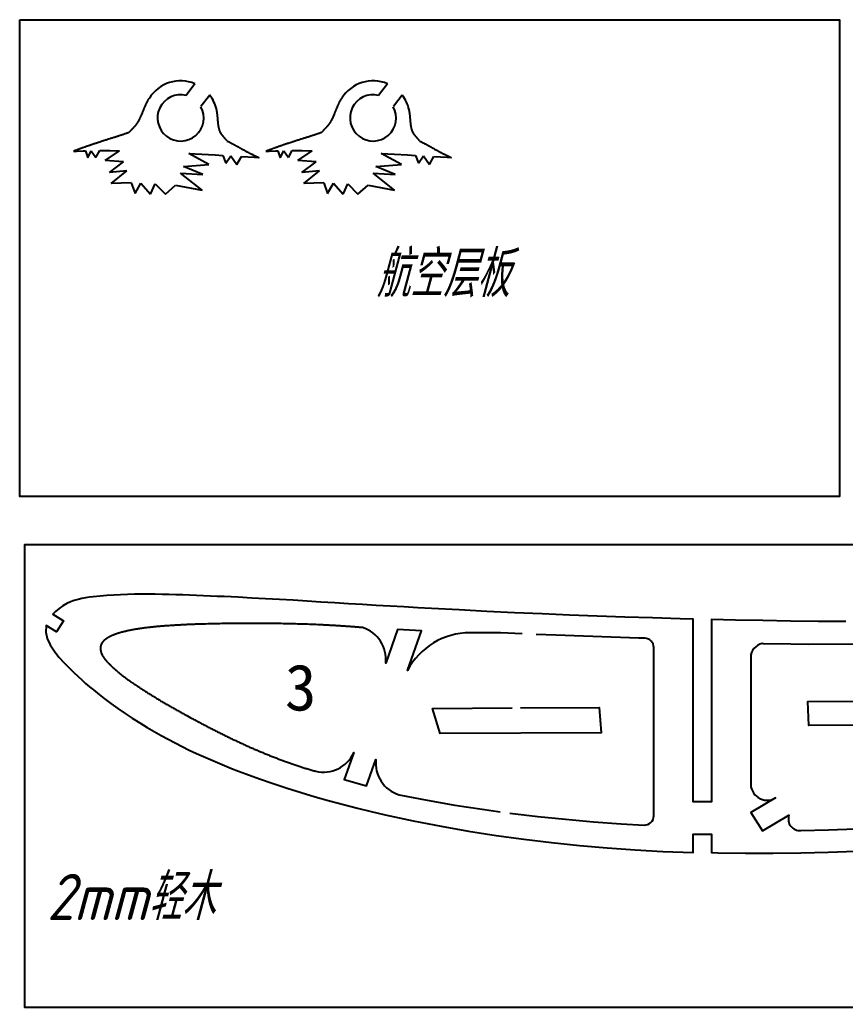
# Model space of a CAD drawing. Header units: millimetres. Extents: x 100 to 1723, y 75 to 1130.
# Drawn here: x 99.7 to 278.3, y 779 to 992.5 of the extents above; entities that cross this region are included whole.
import ezdxf

# ---------------------------------------------------------------- set-up
doc = ezdxf.new("R2010")
doc.units = ezdxf.units.MM
doc.layers.add('2mm航空层板', color=2, linetype='Continuous')
doc.layers.add('2mm轻木', color=3, linetype='Continuous')
doc.styles.add('工程文字', font='gbeitc.shx', dxfattribs={"bigfont": 'gbcbig.shx'})
doc.styles.add('样式_4', font='txt', dxfattribs={"height": 10})

msp = doc.modelspace()

# ---------------------------------------------------------------- linework, layer by layer
for points in [[(99.69, 992.51), (276.98, 992.51), (276.98, 889.4), (99.69, 889.4)], [(1100.7, 778.98), (1100.7, 878.98), (100.7, 878.98), (100.7, 778.98)]]:
    msp.add_lwpolyline(points, close=True)
at = {"layer": '2mm航空层板'}
for p, q in [((137.59, 978.66), (135.67, 976.14)), ((179.24, 978.66), (177.32, 976.14)), ((140.77, 976.23), (138.85, 973.72)), ((182.42, 976.23), (180.5, 973.72)), ((113.88, 964.17), (114.4, 962.69)), ((114.4, 962.69), (115.17, 964.2)), ((115.17, 964.2), (116.18, 962.72)), ((116.18, 962.72), (117, 964.22)), ((118.2, 962.05), (121.27, 964.17)), ((140.58, 961.19), (136.23, 963.58)), ((143.62, 963.18), (144.29, 961.48)), ((144.29, 961.48), (145.37, 963.08)), ((145.37, 963.08), (146.66, 961.22)), ((155.53, 964.17), (156.04, 962.69)), ((156.04, 962.69), (156.82, 964.2)), ((156.82, 964.2), (157.83, 962.72)), ((157.83, 962.72), (158.65, 964.22)), ((159.84, 962.05), (162.92, 964.17)), ((182.23, 961.19), (177.88, 963.58)), ((185.27, 963.18), (185.94, 961.48)), ((185.94, 961.48), (187.02, 963.08)), ((187.02, 963.08), (188.31, 961.22)), ((122.13, 961.8), (118.2, 962.05)), ((119.07, 959.5), (122.13, 961.8)), ((135.08, 960.8), (140.58, 961.19)), ((146.66, 961.22), (147.64, 962.95)), ((163.78, 961.8), (159.84, 962.05)), ((160.71, 959.5), (163.78, 961.8)), ((176.73, 960.8), (182.23, 961.19)), ((188.31, 961.22), (189.29, 962.95)), ((122.86, 959.81), (119.07, 959.5)), ((119.48, 957.08), (122.86, 959.81)), ((139.12, 955.67), (134.49, 959.37)), ((134.49, 959.37), (139.26, 959.07)), ((139.26, 959.07), (135.08, 960.8)), ((164.51, 959.81), (160.71, 959.5)), ((161.13, 957.08), (164.51, 959.81)), ((180.77, 955.67), (176.13, 959.37)), ((176.13, 959.37), (180.91, 959.07)), ((180.91, 959.07), (176.73, 960.8)), ((123.78, 957.28), (119.48, 957.08)), ((123.78, 957.28), (124.63, 954.97)), ((124.63, 954.97), (125.88, 957.16)), ((125.88, 957.16), (128, 954.78)), ((128, 954.78), (128.97, 957.01)), ((128.97, 957.01), (131.2, 954.82)), ((131.2, 954.82), (133.4, 956.75)), ((133.4, 956.75), (139.12, 955.67)), ((165.43, 957.28), (161.13, 957.08)), ((165.43, 957.28), (166.27, 954.97)), ((166.27, 954.97), (167.53, 957.16)), ((167.53, 957.16), (169.65, 954.78)), ((169.65, 954.78), (170.62, 957.01)), ((170.62, 957.01), (172.85, 954.82)), ((172.85, 954.82), (175.05, 956.75)), ((175.05, 956.75), (180.77, 955.67))]:
    msp.add_line(p, q, dxfattribs=at)
for points in [[(111.3, 964.07), (112.02, 964.11), (113.44, 964.16), (113.88, 964.17)], [(117, 964.22), (117.71, 964.22), (119.14, 964.21), (120.56, 964.18), (121.27, 964.17)], [(136.23, 963.58), (139.08, 963.43), (141.94, 963.28), (143.62, 963.18)], [(152.95, 964.07), (153.66, 964.11), (155.09, 964.16), (155.53, 964.17)], [(158.65, 964.22), (159.36, 964.22), (160.79, 964.21), (162.21, 964.18), (162.92, 964.17)], [(177.88, 963.58), (180.73, 963.43), (183.58, 963.28), (185.27, 963.18)], [(147.64, 962.95), (150.49, 962.77), (151.45, 962.72)], [(189.29, 962.95), (192.14, 962.77), (193.1, 962.72)]]:
    msp.add_lwpolyline(points, dxfattribs=at)
for points in [[(123.3, 968.12, 0), (123.38, 968.2, 0), (123.45, 968.28, 0), (123.53, 968.36, 0), (123.59, 968.44, 0), (123.66, 968.51, 0), (123.73, 968.58, 0), (123.79, 968.64, 0), (123.85, 968.71, 0), (123.91, 968.77, 0), (123.96, 968.83, 0), (124.01, 968.88, 0), (124.06, 968.94, 0), (124.11, 968.99, 0), (124.16, 969.04, 0), (124.21, 969.09, 0), (124.25, 969.13, 0), (124.29, 969.17, 0), (124.33, 969.22, 0), (124.37, 969.26, 0), (124.4, 969.29, 0), (124.44, 969.33, 0), (124.47, 969.37, 0), (124.51, 969.4, 0), (124.54, 969.43, 0), (124.57, 969.47, 0), (124.6, 969.5, 0), (124.63, 969.53, 0), (124.65, 969.56, 0), (124.68, 969.58, 0), (124.7, 969.61, 0), (124.73, 969.64, 0), (124.75, 969.67, 0), (124.78, 969.69, 0), (124.8, 969.72, 0), (124.82, 969.74, 0), (124.84, 969.77, 0), (124.86, 969.8, 0), (124.89, 969.82, 0), (124.91, 969.85, 0), (124.93, 969.88, 0), (124.95, 969.9, 0), (124.97, 969.93, 0), (124.99, 969.96, 0), (125.01, 969.99, 0), (125.03, 970.02, 0), (125.05, 970.05, 0), (125.07, 970.07, 0), (125.09, 970.1, 0), (125.11, 970.13, 0), (125.13, 970.16, 0), (125.15, 970.19, 0), (125.17, 970.22, 0), (125.19, 970.25, 0), (125.21, 970.29, 0), (125.23, 970.32, 0), (125.25, 970.35, 0), (125.27, 970.38, 0), (125.31, 970.44, 0), (125.33, 970.48, 0), (125.35, 970.51, 0), (125.37, 970.54, 0), (125.39, 970.58, 0), (125.4, 970.61, 0), (125.42, 970.64, 0), (125.44, 970.68, 0), (125.46, 970.71, 0), (125.48, 970.75, 0), (125.5, 970.78, 0), (125.51, 970.81, 0), (125.53, 970.85, 0), (125.55, 970.89, 0), (125.57, 970.92, 0), (125.59, 970.96, 0), (125.61, 970.99, 0), (125.62, 971.03, 0), (125.64, 971.06, 0), (125.66, 971.1, 0), (125.68, 971.14, 0), (125.69, 971.17, 0), (125.71, 971.21, 0), (125.73, 971.25, 0), (125.75, 971.29, 0), (125.76, 971.32, 0), (125.8, 971.4, 0), (125.82, 971.44, 0), (125.83, 971.47, 0), (125.87, 971.55, 0), (125.89, 971.59, 0), (125.95, 971.75, 0), (125.97, 971.78, 0), (126, 971.86, 0), (126.02, 971.9, 0), (126.07, 972.02, 0), (126.09, 972.06, 0), (126.12, 972.14, 0), (126.14, 972.18, 0), (126.17, 972.26, 0), (126.21, 972.34, 0), (126.22, 972.38, 0), (126.24, 972.43, 0), (126.26, 972.47, 0), (126.29, 972.55, 0), (126.34, 972.67, 0), (126.36, 972.71, 0), (126.38, 972.75, 0), (126.39, 972.79, 0), (126.41, 972.84, 0), (126.43, 972.88, 0), (126.44, 972.92, 0), (126.46, 972.96, 0), (126.48, 973, 0), (126.5, 973.04, 0), (126.51, 973.08, 0), (126.53, 973.13, 0), (126.55, 973.17, 0), (126.56, 973.21, 0), (126.58, 973.25, 0), (126.6, 973.29, 0), (126.62, 973.33, 0), (126.63, 973.37, 0), (126.65, 973.42, 0), (126.67, 973.46, 0), (126.69, 973.5, 0), (126.7, 973.54, 0), (126.74, 973.62, 0), (126.76, 973.66, 0), (126.77, 973.7, 0), (126.79, 973.75, 0), (126.92, 974.03, 0), (126.94, 974.07, 0), (126.95, 974.11, 0), (126.97, 974.16, 0), (126.99, 974.2, 0), (127.03, 974.28, 0), (127.05, 974.32, 0), (127.07, 974.36, 0), (127.09, 974.4, 0), (127.1, 974.44, 0), (127.12, 974.48, 0), (127.14, 974.52, 0), (127.16, 974.56, 0), (127.18, 974.6, 0), (127.2, 974.64, 0), (127.22, 974.67, 0), (127.36, 974.95, 0), (127.38, 974.99, 0), (127.4, 975.02, 0), (127.46, 975.14, 0), (127.49, 975.17, 0), (127.53, 975.25, 0), (127.55, 975.29, 0), (127.57, 975.32, 0), (127.59, 975.36, 0), (127.61, 975.4, 0), (127.64, 975.43, 0), (127.66, 975.47, 0), (127.68, 975.5, 0), (127.7, 975.54, 0), (127.72, 975.58, 0)], [(164.95, 968.12, 0), (165.03, 968.2, 0), (165.1, 968.28, 0), (165.17, 968.36, 0), (165.24, 968.44, 0), (165.31, 968.51, 0), (165.37, 968.58, 0), (165.44, 968.64, 0), (165.49, 968.71, 0), (165.55, 968.77, 0), (165.61, 968.83, 0), (165.66, 968.88, 0), (165.71, 968.94, 0), (165.76, 968.99, 0), (165.81, 969.04, 0), (165.85, 969.09, 0), (165.9, 969.13, 0), (165.94, 969.17, 0), (165.98, 969.22, 0), (166.01, 969.26, 0), (166.05, 969.29, 0), (166.09, 969.33, 0), (166.12, 969.37, 0), (166.15, 969.4, 0), (166.18, 969.43, 0), (166.21, 969.47, 0), (166.24, 969.5, 0), (166.27, 969.53, 0), (166.3, 969.56, 0), (166.33, 969.58, 0), (166.35, 969.61, 0), (166.38, 969.64, 0), (166.4, 969.67, 0), (166.42, 969.69, 0), (166.45, 969.72, 0), (166.47, 969.74, 0), (166.49, 969.77, 0), (166.51, 969.8, 0), (166.53, 969.82, 0), (166.55, 969.85, 0), (166.58, 969.88, 0), (166.6, 969.9, 0), (166.62, 969.93, 0), (166.64, 969.96, 0), (166.66, 969.99, 0), (166.68, 970.02, 0), (166.7, 970.05, 0), (166.72, 970.07, 0), (166.74, 970.1, 0), (166.76, 970.13, 0), (166.78, 970.16, 0), (166.8, 970.19, 0), (166.82, 970.22, 0), (166.84, 970.25, 0), (166.86, 970.29, 0), (166.88, 970.32, 0), (166.9, 970.35, 0), (166.92, 970.38, 0), (166.96, 970.44, 0), (166.98, 970.48, 0), (166.99, 970.51, 0), (167.01, 970.54, 0), (167.03, 970.58, 0), (167.05, 970.61, 0), (167.07, 970.64, 0), (167.09, 970.68, 0), (167.11, 970.71, 0), (167.13, 970.75, 0), (167.14, 970.78, 0), (167.16, 970.81, 0), (167.18, 970.85, 0), (167.2, 970.89, 0), (167.22, 970.92, 0), (167.23, 970.96, 0), (167.25, 970.99, 0), (167.27, 971.03, 0), (167.29, 971.06, 0), (167.31, 971.1, 0), (167.32, 971.14, 0), (167.34, 971.17, 0), (167.36, 971.21, 0), (167.38, 971.25, 0), (167.39, 971.29, 0), (167.41, 971.32, 0), (167.45, 971.4, 0), (167.46, 971.44, 0), (167.48, 971.47, 0), (167.51, 971.55, 0), (167.53, 971.59, 0), (167.6, 971.75, 0), (167.62, 971.78, 0), (167.65, 971.86, 0), (167.67, 971.9, 0), (167.72, 972.02, 0), (167.74, 972.06, 0), (167.77, 972.14, 0), (167.79, 972.18, 0), (167.82, 972.26, 0), (167.85, 972.34, 0), (167.87, 972.38, 0), (167.89, 972.43, 0), (167.9, 972.47, 0), (167.94, 972.55, 0), (167.99, 972.67, 0), (168.01, 972.71, 0), (168.02, 972.75, 0), (168.04, 972.79, 0), (168.06, 972.84, 0), (168.07, 972.88, 0), (168.09, 972.92, 0), (168.11, 972.96, 0), (168.13, 973, 0), (168.14, 973.04, 0), (168.16, 973.08, 0), (168.18, 973.13, 0), (168.19, 973.17, 0), (168.21, 973.21, 0), (168.23, 973.25, 0), (168.25, 973.29, 0), (168.26, 973.33, 0), (168.28, 973.37, 0), (168.3, 973.42, 0), (168.31, 973.46, 0), (168.33, 973.5, 0), (168.35, 973.54, 0), (168.39, 973.62, 0), (168.4, 973.66, 0), (168.42, 973.7, 0), (168.44, 973.75, 0), (168.56, 974.03, 0), (168.58, 974.07, 0), (168.6, 974.11, 0), (168.62, 974.16, 0), (168.64, 974.2, 0), (168.68, 974.28, 0), (168.69, 974.32, 0), (168.71, 974.36, 0), (168.73, 974.4, 0), (168.75, 974.44, 0), (168.77, 974.48, 0), (168.79, 974.52, 0), (168.81, 974.56, 0), (168.83, 974.6, 0), (168.85, 974.64, 0), (168.87, 974.67, 0), (169.01, 974.95, 0), (169.03, 974.99, 0), (169.05, 975.02, 0), (169.11, 975.14, 0), (169.13, 975.17, 0), (169.17, 975.25, 0), (169.2, 975.29, 0), (169.22, 975.32, 0), (169.24, 975.36, 0), (169.26, 975.4, 0), (169.28, 975.43, 0), (169.3, 975.47, 0), (169.33, 975.5, 0), (169.35, 975.54, 0), (169.37, 975.58, 0)], [(144.53, 966.31, 0), (144.47, 966.39, 0), (144.4, 966.47, 0), (144.33, 966.55, 0), (144.27, 966.62, 0), (144.21, 966.69, 0), (144.15, 966.75, 0), (144.1, 966.82, 0), (144.05, 966.88, 0), (144, 966.94, 0), (143.95, 967, 0), (143.9, 967.05, 0), (143.85, 967.11, 0), (143.81, 967.16, 0), (143.77, 967.21, 0), (143.73, 967.25, 0), (143.69, 967.3, 0), (143.66, 967.34, 0), (143.62, 967.38, 0), (143.56, 967.46, 0), (143.53, 967.5, 0), (143.5, 967.54, 0), (143.47, 967.57, 0), (143.45, 967.61, 0), (143.42, 967.64, 0), (143.4, 967.67, 0), (143.38, 967.7, 0), (143.36, 967.73, 0), (143.33, 967.76, 0), (143.32, 967.79, 0), (143.3, 967.82, 0), (143.28, 967.84, 0), (143.26, 967.87, 0), (143.24, 967.9, 0), (143.23, 967.92, 0), (143.21, 967.95, 0), (143.2, 967.98, 0), (143.18, 968, 0), (143.17, 968.03, 0), (143.15, 968.06, 0), (143.14, 968.08, 0), (143.11, 968.14, 0), (143.1, 968.16, 0), (143.08, 968.19, 0), (143.07, 968.22, 0), (143.06, 968.25, 0), (143.05, 968.27, 0), (143.03, 968.3, 0), (143.01, 968.36, 0), (143, 968.39, 0), (142.99, 968.42, 0), (142.98, 968.45, 0), (142.97, 968.47, 0), (142.95, 968.5, 0), (142.94, 968.53, 0), (142.93, 968.56, 0), (142.92, 968.59, 0), (142.91, 968.62, 0), (142.9, 968.65, 0), (142.89, 968.68, 0), (142.88, 968.71, 0), (142.86, 968.8, 0), (142.85, 968.84, 0), (142.84, 968.87, 0), (142.83, 968.9, 0), (142.82, 968.93, 0), (142.81, 968.99, 0), (142.8, 969.02, 0), (142.79, 969.06, 0), (142.78, 969.12, 0), (142.77, 969.15, 0), (142.76, 969.18, 0), (142.76, 969.22, 0), (142.74, 969.28, 0), (142.74, 969.31, 0), (142.73, 969.35, 0), (142.73, 969.38, 0), (142.72, 969.41, 0), (142.71, 969.45, 0), (142.71, 969.48, 0), (142.7, 969.51, 0), (142.7, 969.55, 0), (142.69, 969.58, 0), (142.69, 969.61, 0), (142.68, 969.65, 0), (142.67, 969.71, 0), (142.67, 969.75, 0), (142.66, 969.78, 0), (142.66, 969.82, 0), (142.65, 969.85, 0), (142.65, 969.88, 0), (142.64, 969.92, 0), (142.64, 969.95, 0), (142.63, 969.99, 0), (142.63, 970.02, 0), (142.63, 970.06, 0), (142.62, 970.09, 0), (142.62, 970.13, 0), (142.61, 970.16, 0), (142.61, 970.2, 0), (142.61, 970.23, 0), (142.6, 970.3, 0), (142.6, 970.33, 0), (142.59, 970.37, 0), (142.59, 970.4, 0), (142.59, 970.44, 0), (142.58, 970.48, 0), (142.58, 970.51, 0), (142.58, 970.55, 0), (142.57, 970.58, 0), (142.57, 970.62, 0), (142.57, 970.65, 0), (142.56, 970.69, 0), (142.56, 970.72, 0), (142.56, 970.76, 0), (142.55, 970.79, 0), (142.55, 970.83, 0), (142.55, 970.86, 0), (142.54, 970.9, 0), (142.54, 970.93, 0), (142.54, 970.97, 0), (142.54, 971, 0), (142.53, 971.04, 0), (142.53, 971.07, 0), (142.52, 971.15, 0), (142.52, 971.18, 0), (142.52, 971.22, 0), (142.52, 971.25, 0), (142.51, 971.29, 0), (142.51, 971.32, 0), (142.51, 971.36, 0), (142.5, 971.39, 0), (142.5, 971.43, 0), (142.5, 971.46, 0), (142.49, 971.5, 0), (142.49, 971.53, 0), (142.49, 971.57, 0), (142.48, 971.67, 0), (142.48, 971.71, 0), (142.47, 971.74, 0), (142.47, 971.78, 0), (142.46, 971.85, 0), (142.46, 971.88, 0), (142.45, 971.92, 0), (142.45, 971.95, 0), (142.45, 971.99, 0), (142.44, 972.02, 0), (142.44, 972.06, 0), (142.43, 972.12, 0), (142.43, 972.16, 0), (142.42, 972.19, 0), (142.42, 972.23, 0), (142.42, 972.26, 0), (142.41, 972.3, 0), (142.41, 972.33, 0), (142.4, 972.36, 0), (142.4, 972.4, 0), (142.39, 972.43, 0), (142.39, 972.46, 0), (142.38, 972.5, 0), (142.37, 972.56, 0), (142.37, 972.6, 0), (142.36, 972.63, 0), (142.36, 972.66, 0), (142.35, 972.7, 0), (142.34, 972.73, 0), (142.33, 972.79, 0), (142.33, 972.83, 0), (142.31, 972.89, 0), (142.31, 972.92, 0), (142.3, 972.96, 0), (142.29, 972.99, 0), (142.28, 973.05, 0)], [(186.18, 966.31, 0), (186.11, 966.39, 0), (186.05, 966.47, 0), (185.98, 966.55, 0), (185.92, 966.62, 0), (185.86, 966.69, 0), (185.8, 966.75, 0), (185.75, 966.82, 0), (185.69, 966.88, 0), (185.64, 966.94, 0), (185.59, 967, 0), (185.55, 967.05, 0), (185.5, 967.11, 0), (185.46, 967.16, 0), (185.42, 967.21, 0), (185.38, 967.25, 0), (185.34, 967.3, 0), (185.31, 967.34, 0), (185.27, 967.38, 0), (185.21, 967.46, 0), (185.18, 967.5, 0), (185.15, 967.54, 0), (185.12, 967.57, 0), (185.1, 967.61, 0), (185.07, 967.64, 0), (185.05, 967.67, 0), (185.02, 967.7, 0), (185, 967.73, 0), (184.98, 967.76, 0), (184.96, 967.79, 0), (184.94, 967.82, 0), (184.92, 967.84, 0), (184.91, 967.87, 0), (184.89, 967.9, 0), (184.87, 967.92, 0), (184.86, 967.95, 0), (184.84, 967.98, 0), (184.83, 968, 0), (184.81, 968.03, 0), (184.8, 968.06, 0), (184.79, 968.08, 0), (184.76, 968.14, 0), (184.74, 968.16, 0), (184.73, 968.19, 0), (184.72, 968.22, 0), (184.71, 968.25, 0), (184.69, 968.27, 0), (184.68, 968.3, 0), (184.66, 968.36, 0), (184.65, 968.39, 0), (184.63, 968.42, 0), (184.62, 968.45, 0), (184.61, 968.47, 0), (184.6, 968.5, 0), (184.59, 968.53, 0), (184.58, 968.56, 0), (184.57, 968.59, 0), (184.56, 968.62, 0), (184.55, 968.65, 0), (184.54, 968.68, 0), (184.53, 968.71, 0), (184.5, 968.8, 0), (184.5, 968.84, 0), (184.49, 968.87, 0), (184.48, 968.9, 0), (184.47, 968.93, 0), (184.45, 968.99, 0), (184.45, 969.02, 0), (184.44, 969.06, 0), (184.43, 969.12, 0), (184.42, 969.15, 0), (184.41, 969.18, 0), (184.4, 969.22, 0), (184.39, 969.28, 0), (184.38, 969.31, 0), (184.38, 969.35, 0), (184.37, 969.38, 0), (184.37, 969.41, 0), (184.36, 969.45, 0), (184.35, 969.48, 0), (184.35, 969.51, 0), (184.34, 969.55, 0), (184.34, 969.58, 0), (184.33, 969.61, 0), (184.33, 969.65, 0), (184.32, 969.71, 0), (184.31, 969.75, 0), (184.31, 969.78, 0), (184.3, 969.82, 0), (184.3, 969.85, 0), (184.29, 969.88, 0), (184.29, 969.92, 0), (184.29, 969.95, 0), (184.28, 969.99, 0), (184.28, 970.02, 0), (184.27, 970.06, 0), (184.27, 970.09, 0), (184.26, 970.13, 0), (184.26, 970.16, 0), (184.26, 970.2, 0), (184.25, 970.23, 0), (184.25, 970.3, 0), (184.24, 970.33, 0), (184.24, 970.37, 0), (184.24, 970.4, 0), (184.23, 970.44, 0), (184.23, 970.48, 0), (184.23, 970.51, 0), (184.22, 970.55, 0), (184.22, 970.58, 0), (184.22, 970.62, 0), (184.21, 970.65, 0), (184.21, 970.69, 0), (184.21, 970.72, 0), (184.2, 970.76, 0), (184.2, 970.79, 0), (184.2, 970.83, 0), (184.19, 970.86, 0), (184.19, 970.9, 0), (184.19, 970.93, 0), (184.19, 970.97, 0), (184.18, 971, 0), (184.18, 971.04, 0), (184.18, 971.07, 0), (184.17, 971.15, 0), (184.17, 971.18, 0), (184.17, 971.22, 0), (184.16, 971.25, 0), (184.16, 971.29, 0), (184.16, 971.32, 0), (184.15, 971.36, 0), (184.15, 971.39, 0), (184.15, 971.43, 0), (184.14, 971.46, 0), (184.14, 971.5, 0), (184.14, 971.53, 0), (184.14, 971.57, 0), (184.13, 971.67, 0), (184.12, 971.71, 0), (184.12, 971.74, 0), (184.12, 971.78, 0), (184.11, 971.85, 0), (184.11, 971.88, 0), (184.1, 971.92, 0), (184.1, 971.95, 0), (184.09, 971.99, 0), (184.09, 972.02, 0), (184.09, 972.06, 0), (184.08, 972.12, 0), (184.07, 972.16, 0), (184.07, 972.19, 0), (184.07, 972.23, 0), (184.06, 972.26, 0), (184.06, 972.3, 0), (184.05, 972.33, 0), (184.05, 972.36, 0), (184.04, 972.4, 0), (184.04, 972.43, 0), (184.03, 972.46, 0), (184.03, 972.5, 0), (184.02, 972.56, 0), (184.01, 972.6, 0), (184.01, 972.63, 0), (184, 972.66, 0), (184, 972.7, 0), (183.99, 972.73, 0), (183.98, 972.79, 0), (183.97, 972.83, 0), (183.96, 972.89, 0), (183.95, 972.92, 0), (183.95, 972.96, 0), (183.94, 972.99, 0), (183.93, 973.05, 0)], [(123.3, 968.12, 0), (123.24, 968.09, 0), (123.18, 968.07, 0), (123.11, 968.05, 0), (123.05, 968.03, 0), (122.98, 968, 0), (122.92, 967.98, 0), (122.85, 967.96, 0), (122.79, 967.93, 0), (122.65, 967.89, 0), (122.59, 967.87, 0), (122.52, 967.84, 0), (122.45, 967.82, 0), (122.38, 967.8, 0), (122.31, 967.77, 0), (122.24, 967.75, 0), (122.17, 967.73, 0), (122.1, 967.7, 0), (122.03, 967.68, 0), (121.95, 967.65, 0), (121.88, 967.63, 0), (121.81, 967.61, 0), (121.73, 967.58, 0), (121.66, 967.56, 0), (121.58, 967.53, 0), (121.51, 967.51, 0), (121.43, 967.48, 0), (121.36, 967.46, 0), (121.28, 967.44, 0), (121.2, 967.41, 0), (121.12, 967.39, 0), (121.05, 967.36, 0), (120.97, 967.33, 0), (120.89, 967.31, 0), (120.81, 967.28, 0), (120.73, 967.26, 0), (120.64, 967.23, 0), (120.56, 967.21, 0), (120.48, 967.18, 0), (120.4, 967.15, 0), (120.31, 967.13, 0), (120.23, 967.1, 0), (120.15, 967.07, 0), (120.06, 967.05, 0), (119.98, 967.02, 0), (119.89, 966.99, 0), (119.81, 966.97, 0), (119.72, 966.94, 0), (119.63, 966.91, 0), (119.54, 966.88, 0), (119.45, 966.86, 0), (119.37, 966.83, 0), (119.28, 966.8, 0), (119.19, 966.77, 0), (118.91, 966.68, 0), (118.82, 966.66, 0), (118.73, 966.63, 0), (118.64, 966.6, 0), (118.54, 966.57, 0), (118.36, 966.51, 0), (118.26, 966.48, 0), (118.17, 966.45, 0), (118.07, 966.42, 0), (117.97, 966.38, 0), (117.78, 966.32, 0), (117.58, 966.26, 0), (117.48, 966.23, 0), (117.39, 966.19, 0), (117.19, 966.13, 0), (117.08, 966.1, 0), (116.98, 966.06, 0), (116.78, 966, 0), (116.68, 965.96, 0), (116.57, 965.93, 0), (116.47, 965.89, 0), (116.37, 965.86, 0), (116.26, 965.83, 0), (116.16, 965.79, 0), (116.05, 965.76, 0), (115.94, 965.72, 0), (115.84, 965.68, 0), (115.73, 965.65, 0), (115.62, 965.61, 0), (115.51, 965.58, 0), (115.41, 965.54, 0), (115.19, 965.46, 0), (115.08, 965.43, 0), (114.97, 965.39, 0), (114.86, 965.35, 0), (114.74, 965.31, 0), (114.63, 965.27, 0), (114.52, 965.23, 0), (114.41, 965.2, 0), (114.29, 965.16, 0), (114.07, 965.08, 0), (113.95, 965.04, 0), (113.83, 964.99, 0), (113.72, 964.95, 0), (113.6, 964.91, 0), (113.49, 964.87, 0), (113.37, 964.83, 0), (113.25, 964.79, 0), (113.13, 964.74, 0), (112.9, 964.66, 0), (112.78, 964.61, 0), (112.66, 964.57, 0), (112.54, 964.53, 0), (112.41, 964.48, 0), (112.29, 964.44, 0), (112.17, 964.39, 0), (112.05, 964.35, 0), (111.8, 964.25, 0), (111.68, 964.21, 0), (111.55, 964.16, 0), (111.43, 964.11, 0), (111.3, 964.07, 0)], [(164.95, 968.12, 0), (164.89, 968.09, 0), (164.82, 968.07, 0), (164.76, 968.05, 0), (164.7, 968.03, 0), (164.63, 968, 0), (164.57, 967.98, 0), (164.5, 967.96, 0), (164.43, 967.93, 0), (164.3, 967.89, 0), (164.23, 967.87, 0), (164.16, 967.84, 0), (164.1, 967.82, 0), (164.03, 967.8, 0), (163.96, 967.77, 0), (163.89, 967.75, 0), (163.82, 967.73, 0), (163.75, 967.7, 0), (163.67, 967.68, 0), (163.6, 967.65, 0), (163.53, 967.63, 0), (163.45, 967.61, 0), (163.38, 967.58, 0), (163.31, 967.56, 0), (163.23, 967.53, 0), (163.16, 967.51, 0), (163.08, 967.48, 0), (163, 967.46, 0), (162.93, 967.44, 0), (162.85, 967.41, 0), (162.77, 967.39, 0), (162.69, 967.36, 0), (162.61, 967.33, 0), (162.53, 967.31, 0), (162.45, 967.28, 0), (162.37, 967.26, 0), (162.29, 967.23, 0), (162.21, 967.21, 0), (162.13, 967.18, 0), (162.05, 967.15, 0), (161.96, 967.13, 0), (161.88, 967.1, 0), (161.79, 967.07, 0), (161.71, 967.05, 0), (161.62, 967.02, 0), (161.54, 966.99, 0), (161.45, 966.97, 0), (161.37, 966.94, 0), (161.28, 966.91, 0), (161.19, 966.88, 0), (161.1, 966.86, 0), (161.01, 966.83, 0), (160.92, 966.8, 0), (160.83, 966.77, 0), (160.56, 966.68, 0), (160.47, 966.66, 0), (160.38, 966.63, 0), (160.28, 966.6, 0), (160.19, 966.57, 0), (160, 966.51, 0), (159.91, 966.48, 0), (159.81, 966.45, 0), (159.72, 966.42, 0), (159.62, 966.38, 0), (159.43, 966.32, 0), (159.23, 966.26, 0), (159.13, 966.23, 0), (159.03, 966.19, 0), (158.83, 966.13, 0), (158.73, 966.1, 0), (158.63, 966.06, 0), (158.43, 966, 0), (158.32, 965.96, 0), (158.22, 965.93, 0), (158.12, 965.89, 0), (158.01, 965.86, 0), (157.91, 965.83, 0), (157.8, 965.79, 0), (157.7, 965.76, 0), (157.59, 965.72, 0), (157.48, 965.68, 0), (157.38, 965.65, 0), (157.27, 965.61, 0), (157.16, 965.58, 0), (157.05, 965.54, 0), (156.83, 965.46, 0), (156.72, 965.43, 0), (156.61, 965.39, 0), (156.5, 965.35, 0), (156.39, 965.31, 0), (156.28, 965.27, 0), (156.17, 965.23, 0), (156.05, 965.2, 0), (155.94, 965.16, 0), (155.71, 965.08, 0), (155.6, 965.04, 0), (155.48, 964.99, 0), (155.37, 964.95, 0), (155.25, 964.91, 0), (155.13, 964.87, 0), (155.02, 964.83, 0), (154.9, 964.79, 0), (154.78, 964.74, 0), (154.54, 964.66, 0), (154.42, 964.61, 0), (154.3, 964.57, 0), (154.18, 964.53, 0), (154.06, 964.48, 0), (153.94, 964.44, 0), (153.82, 964.39, 0), (153.7, 964.35, 0), (153.45, 964.25, 0), (153.33, 964.21, 0), (153.2, 964.16, 0), (153.08, 964.11, 0), (152.95, 964.07, 0)], [(144.53, 966.31, 0), (144.59, 966.29, 0), (144.75, 966.2, 0), (144.81, 966.18, 0), (144.97, 966.09, 0), (145.03, 966.06, 0), (145.09, 966.03, 0), (145.14, 966, 0), (145.2, 965.98, 0), (145.31, 965.92, 0), (145.36, 965.89, 0), (145.42, 965.86, 0), (145.48, 965.83, 0), (145.53, 965.8, 0), (145.59, 965.77, 0), (145.76, 965.68, 0), (145.81, 965.65, 0), (145.87, 965.62, 0), (145.92, 965.59, 0), (146.09, 965.5, 0), (146.15, 965.47, 0), (146.21, 965.44, 0), (146.26, 965.41, 0), (146.32, 965.37, 0), (146.37, 965.34, 0), (146.43, 965.31, 0), (146.49, 965.28, 0), (146.54, 965.25, 0), (146.6, 965.22, 0), (146.66, 965.19, 0), (146.71, 965.16, 0), (146.77, 965.13, 0), (146.83, 965.1, 0), (146.88, 965.06, 0), (146.94, 965.03, 0), (147, 965, 0), (147.05, 964.97, 0), (147.11, 964.94, 0), (147.17, 964.91, 0), (147.22, 964.88, 0), (147.28, 964.85, 0), (147.34, 964.81, 0), (147.45, 964.75, 0), (147.5, 964.72, 0), (147.67, 964.63, 0), (147.73, 964.6, 0), (147.79, 964.56, 0), (148.29, 964.29, 0), (148.34, 964.26, 0), (148.4, 964.23, 0), (148.46, 964.2, 0), (148.51, 964.16, 0), (148.57, 964.13, 0), (148.62, 964.1, 0), (148.73, 964.04, 0), (148.79, 964.01, 0), (148.84, 963.98, 0), (148.9, 963.96, 0), (148.95, 963.93, 0), (149.01, 963.9, 0), (149.12, 963.84, 0), (149.17, 963.81, 0), (149.23, 963.78, 0), (149.28, 963.75, 0), (149.34, 963.72, 0), (149.39, 963.69, 0), (149.44, 963.67, 0), (149.55, 963.61, 0), (149.6, 963.58, 0), (149.66, 963.55, 0), (149.71, 963.53, 0), (149.82, 963.47, 0), (149.87, 963.44, 0), (149.93, 963.42, 0), (149.98, 963.39, 0), (150.03, 963.36, 0), (150.08, 963.34, 0), (150.14, 963.31, 0), (150.19, 963.29, 0), (150.24, 963.26, 0), (150.29, 963.24, 0), (150.34, 963.21, 0), (150.4, 963.18, 0), (150.45, 963.16, 0), (150.5, 963.14, 0), (150.55, 963.11, 0), (150.6, 963.09, 0), (150.65, 963.06, 0), (150.76, 963.02, 0), (150.81, 962.99, 0), (150.91, 962.95, 0), (150.96, 962.92, 0), (151.01, 962.9, 0), (151.11, 962.86, 0), (151.16, 962.84, 0), (151.21, 962.82, 0), (151.25, 962.79, 0), (151.3, 962.77, 0), (151.35, 962.75, 0), (151.4, 962.73, 0), (151.45, 962.71, 0)], [(186.18, 966.31, 0), (186.24, 966.29, 0), (186.4, 966.2, 0), (186.46, 966.18, 0), (186.62, 966.09, 0), (186.68, 966.06, 0), (186.73, 966.03, 0), (186.79, 966, 0), (186.84, 965.98, 0), (186.96, 965.92, 0), (187.01, 965.89, 0), (187.07, 965.86, 0), (187.12, 965.83, 0), (187.18, 965.8, 0), (187.23, 965.77, 0), (187.4, 965.68, 0), (187.46, 965.65, 0), (187.51, 965.62, 0), (187.57, 965.59, 0), (187.74, 965.5, 0), (187.8, 965.47, 0), (187.85, 965.44, 0), (187.91, 965.41, 0), (187.97, 965.37, 0), (188.02, 965.34, 0), (188.08, 965.31, 0), (188.13, 965.28, 0), (188.19, 965.25, 0), (188.25, 965.22, 0), (188.3, 965.19, 0), (188.36, 965.16, 0), (188.42, 965.13, 0), (188.47, 965.1, 0), (188.53, 965.06, 0), (188.59, 965.03, 0), (188.64, 965, 0), (188.7, 964.97, 0), (188.76, 964.94, 0), (188.81, 964.91, 0), (188.87, 964.88, 0), (188.93, 964.85, 0), (188.98, 964.81, 0), (189.09, 964.75, 0), (189.15, 964.72, 0), (189.32, 964.63, 0), (189.38, 964.6, 0), (189.43, 964.56, 0), (189.94, 964.29, 0), (189.99, 964.26, 0), (190.05, 964.23, 0), (190.1, 964.2, 0), (190.16, 964.16, 0), (190.21, 964.13, 0), (190.27, 964.1, 0), (190.38, 964.04, 0), (190.44, 964.01, 0), (190.49, 963.98, 0), (190.55, 963.96, 0), (190.6, 963.93, 0), (190.65, 963.9, 0), (190.76, 963.84, 0), (190.82, 963.81, 0), (190.87, 963.78, 0), (190.93, 963.75, 0), (190.98, 963.72, 0), (191.04, 963.69, 0), (191.09, 963.67, 0), (191.2, 963.61, 0), (191.25, 963.58, 0), (191.31, 963.55, 0), (191.36, 963.53, 0), (191.47, 963.47, 0), (191.52, 963.44, 0), (191.57, 963.42, 0), (191.62, 963.39, 0), (191.68, 963.36, 0), (191.73, 963.34, 0), (191.78, 963.31, 0), (191.84, 963.29, 0), (191.89, 963.26, 0), (191.94, 963.24, 0), (191.99, 963.21, 0), (192.04, 963.18, 0), (192.1, 963.16, 0), (192.15, 963.14, 0), (192.2, 963.11, 0), (192.25, 963.09, 0), (192.3, 963.06, 0), (192.4, 963.02, 0), (192.45, 962.99, 0), (192.55, 962.95, 0), (192.6, 962.92, 0), (192.65, 962.9, 0), (192.75, 962.86, 0), (192.8, 962.84, 0), (192.85, 962.82, 0), (192.9, 962.79, 0), (192.95, 962.77, 0), (193, 962.75, 0), (193.05, 962.73, 0), (193.1, 962.71, 0)]]:
    msp.add_polyline3d(points, dxfattribs=at)
for centre, radius, start, end in [((134.48, 971.29), 8, 67.1102, 147.5718), ((176.12, 971.29), 8, 67.1102, 147.5718), ((134.48, 971.29), 5, 76.2107, 29.0548), ((134.48, 971.29), 8, 12.7441, 38.1555), ((176.12, 971.29), 5, 76.2107, 29.0548), ((176.12, 971.29), 8, 12.7441, 38.1555)]:
    msp.add_arc(centre, radius, start, end, dxfattribs=at)
at = {"layer": '2mm轻木', "lineweight": 25}
msp.add_lwpolyline([(278.37, 862.36), (272.4, 862.42), (266.43, 862.49), (260.46, 862.58), (254.49, 862.7), (249.34, 862.81), (249.34, 823.43), (245.34, 823.43), (245.34, 862.9), (242.55, 862.98), (236.58, 863.15), (230.6, 863.34), (224.62, 863.56), (218.64, 863.78), (212.67, 864.03), (206.69, 864.3), (200.72, 864.58), (194.74, 864.88), (188.76, 865.2), (185.77, 865.37), (182.78, 865.53), (179.79, 865.71), (176.8, 865.88), (173.81, 866.06), (170.82, 866.24), (167.83, 866.42), (164.84, 866.6), (161.85, 866.79), (158.86, 866.97), (155.87, 867.14), (152.88, 867.31), (149.89, 867.47), (146.9, 867.63), (145.4, 867.7), (143.91, 867.77), (142.42, 867.83), (140.92, 867.9), (139.43, 867.96), (137.93, 868.02), (136.44, 868.08), (134.95, 868.13), (133.45, 868.18), (131.96, 868.23), (130.47, 868.26), (128.98, 868.29), (127.48, 868.3), (125.99, 868.3), (124.49, 868.28), (123, 868.24), (121.51, 868.18), (120.02, 868.1), (118.53, 868), (117.05, 867.87), (115.57, 867.72), (114.75, 867.62), (113.92, 867.5), (113.11, 867.35), (112.29, 867.17), (111.48, 866.94), (110.68, 866.65), (109.89, 866.29), (109.02, 865.8), (108.18, 865.22), (107.41, 864.56), (106.84, 863.98), (109.12, 862.54), (107.62, 860.15), (105.43, 861.53), (105.41, 861.46), (105.31, 860.11), (105.62, 858.74), (106.24, 857.37), (107.12, 856.02), (108.17, 854.7), (109.33, 853.44), (110.51, 852.23), (111.39, 851.37), (112.25, 850.55), (113.1, 849.77), (113.94, 849.02), (114.78, 848.29), (115.62, 847.58), (116.48, 846.88), (117.92, 845.76), (119.4, 844.66), (120.91, 843.58), (122.46, 842.52), (124.04, 841.48), (125.63, 840.48), (127.25, 839.5), (128.75, 838.62), (130.25, 837.77), (131.77, 836.94), (133.29, 836.14), (134.83, 835.36), (136.37, 834.6), (137.93, 833.86), (139.43, 833.18), (140.93, 832.52), (142.44, 831.87), (143.96, 831.24), (145.49, 830.63), (147.02, 830.03), (148.56, 829.45), (151.55, 828.37), (154.54, 827.33), (157.56, 826.34), (160.58, 825.4), (163.62, 824.5), (166.67, 823.64), (169.73, 822.81), (172.72, 822.05), (175.72, 821.31), (178.73, 820.61), (181.74, 819.93), (184.76, 819.29), (187.79, 818.69), (190.82, 818.11), (196.77, 817.06), (202.74, 816.13), (208.73, 815.31), (214.73, 814.59), (220.75, 813.97), (226.77, 813.45), (232.8, 813.01), (238.77, 812.67), (245.34, 812.43), (245.34, 816.43), (249.34, 816.43), (249.34, 812.43), (250.7, 812.39), (256.67, 812.3), (262.65, 812.28), (268.62, 812.35), (274.59, 812.48), (280.55, 812.7)], dxfattribs=at)
for points in [[(208.35, 859.74), (203.69, 859.95), (197.09, 859.95, 0.2782), (183.55, 851.78), (186.6, 860.35), (181.42, 860.64), (178.84, 853.4, 0.36329), (173.83, 861.07), (173.61, 861.09), (173.39, 861.11), (173.17, 861.12), (172.95, 861.14), (172.73, 861.16), (172.51, 861.18), (172.29, 861.19), (172.07, 861.21), (171.85, 861.23), (171.63, 861.25), (171.41, 861.26), (171.19, 861.28), (170.97, 861.29), (170.75, 861.31), (170.53, 861.33), (170.31, 861.34), (170.09, 861.36), (169.87, 861.37), (169.65, 861.39), (169.43, 861.4), (169.21, 861.41), (168.99, 861.43), (168.77, 861.44), (168.55, 861.46), (168.33, 861.47), (168.11, 861.48), (167.89, 861.5), (167.67, 861.51), (167.45, 861.52), (167.23, 861.53), (167.01, 861.55), (166.79, 861.56), (166.57, 861.57), (166.35, 861.58), (166.13, 861.59), (165.91, 861.61), (165.69, 861.62), (165.47, 861.63), (165.25, 861.64), (165.03, 861.65), (164.59, 861.67), (164.15, 861.69), (163.71, 861.71), (163.27, 861.73), (162.83, 861.75), (162.38, 861.76), (161.94, 861.78), (161.5, 861.79), (161.06, 861.81), (160.62, 861.82), (160.18, 861.84), (159.74, 861.85), (159.3, 861.86), (158.86, 861.87), (158.42, 861.89), (157.98, 861.9), (157.54, 861.91), (157.09, 861.91), (156.65, 861.92), (156.21, 861.93), (155.77, 861.94), (155.33, 861.95), (154.89, 861.95), (154.45, 861.96), (154.01, 861.96), (153.57, 861.97), (153.13, 861.97), (152.69, 861.97), (152.24, 861.98), (151.8, 861.98), (151.36, 861.98), (150.92, 861.98), (150.48, 861.98), (150.04, 861.98), (149.6, 861.98), (149.16, 861.98), (148.72, 861.98), (148.28, 861.98), (147.83, 861.98), (147.39, 861.98), (146.95, 861.97), (146.51, 861.97), (146.07, 861.96), (145.63, 861.96), (145.19, 861.95), (144.75, 861.95), (144.31, 861.94), (143.87, 861.94), (143.42, 861.93), (142.98, 861.92), (142.54, 861.91), (142.1, 861.9), (141.66, 861.89), (141.22, 861.88), (140.78, 861.87), (140.34, 861.86), (139.9, 861.85), (139.46, 861.83), (139.02, 861.82), (138.57, 861.81), (138.13, 861.79), (137.91, 861.78), (137.69, 861.78), (137.47, 861.77), (137.25, 861.76), (137.03, 861.75), (136.81, 861.74), (136.59, 861.73), (136.37, 861.72), (136.15, 861.72), (135.93, 861.71), (135.71, 861.7), (135.49, 861.69), (135.27, 861.68), (135.05, 861.67), (134.83, 861.65), (134.61, 861.64), (134.39, 861.63), (134.17, 861.62), (133.95, 861.61), (133.73, 861.6), (133.51, 861.58), (133.29, 861.57), (133.07, 861.56), (132.85, 861.55), (132.63, 861.53), (132.41, 861.52), (132.19, 861.5), (131.97, 861.49), (131.75, 861.47), (131.53, 861.46), (131.31, 861.44), (131.09, 861.43), (130.87, 861.41), (130.65, 861.39), (130.43, 861.37), (130.21, 861.36), (129.99, 861.34), (129.77, 861.32), (129.55, 861.3), (129.33, 861.28), (129.11, 861.26), (128.89, 861.24), (128.67, 861.21), (128.45, 861.19), (128.23, 861.17), (128.01, 861.15), (127.8, 861.12), (127.58, 861.1), (127.36, 861.07), (127.14, 861.04), (127.03, 861.03), (126.92, 861.02), (126.81, 861), (126.7, 860.99), (126.59, 860.97), (126.48, 860.96), (126.37, 860.94), (126.26, 860.93), (126.15, 860.91), (126.04, 860.9), (125.93, 860.88), (125.82, 860.87), (125.71, 860.85), (125.6, 860.83), (125.49, 860.82), (125.38, 860.8), (125.28, 860.78), (125.17, 860.77), (125.06, 860.75), (124.95, 860.73), (124.84, 860.71), (124.73, 860.7), (124.62, 860.68), (124.51, 860.66), (124.4, 860.64), (124.3, 860.62), (124.19, 860.6), (124.08, 860.58), (123.97, 860.56), (123.86, 860.54), (123.75, 860.52), (123.64, 860.49), (123.54, 860.47), (123.43, 860.45), (123.32, 860.43), (123.21, 860.41), (123.11, 860.38), (123, 860.36), (122.89, 860.34), (122.78, 860.31), (122.68, 860.29), (122.57, 860.26), (122.46, 860.24), (122.35, 860.21), (122.25, 860.19), (122.14, 860.16), (122.03, 860.13), (121.93, 860.11), (121.82, 860.08), (121.72, 860.05), (121.61, 860.02), (121.5, 859.99), (121.4, 859.96), (121.29, 859.93), (121.19, 859.9), (121.08, 859.87), (120.98, 859.84), (120.93, 859.82), (120.87, 859.81), (120.82, 859.79), (120.77, 859.77), (120.72, 859.76), (120.66, 859.74), (120.61, 859.72), (120.56, 859.7), (120.51, 859.69), (120.46, 859.67), (120.4, 859.65), (120.35, 859.63), (120.3, 859.61), (120.25, 859.59), (120.2, 859.57), (120.15, 859.55), (120.1, 859.53), (120.04, 859.51), (119.99, 859.49), (119.94, 859.47), (119.89, 859.45), (119.84, 859.43), (119.79, 859.41), (119.74, 859.39), (119.69, 859.36), (119.64, 859.34), (119.59, 859.32), (119.54, 859.3), (119.49, 859.27), (119.44, 859.25), (119.39, 859.22), (119.33, 859.2), (119.28, 859.18), (119.24, 859.15), (119.19, 859.12), (119.14, 859.1), (119.09, 859.07), (119.04, 859.05), (118.99, 859.02), (118.94, 858.99), (118.89, 858.96), (118.84, 858.93), (118.79, 858.91), (118.74, 858.88), (118.69, 858.85), (118.64, 858.82), (118.6, 858.79), (118.55, 858.76), (118.5, 858.72), (118.45, 858.69), (118.4, 858.66), (118.36, 858.63), (118.31, 858.6), (118.26, 858.56), (118.22, 858.53), (118.17, 858.49), (118.15, 858.48), (118.13, 858.46), (118.1, 858.44), (118.08, 858.42), (118.06, 858.4), (118.04, 858.39), (118.02, 858.37), (118, 858.35), (117.97, 858.33), (117.95, 858.31), (117.93, 858.29), (117.91, 858.27), (117.89, 858.26), (117.87, 858.24), (117.85, 858.22), (117.83, 858.2), (117.81, 858.18), (117.79, 858.16), (117.77, 858.14), (117.75, 858.12), (117.73, 858.1), (117.71, 858.08), (117.7, 858.06), (117.68, 858.03), (117.66, 858.01), (117.64, 857.99), (117.63, 857.97), (117.61, 857.95), (117.59, 857.93), (117.57, 857.91), (117.56, 857.88), (117.54, 857.86), (117.53, 857.84), (117.51, 857.82), (117.5, 857.8), (117.48, 857.77), (117.47, 857.75), (117.45, 857.73), (117.44, 857.7), (117.42, 857.68), (117.41, 857.66), (117.4, 857.63), (117.39, 857.61), (117.37, 857.58), (117.36, 857.56), (117.35, 857.54), (117.34, 857.51), (117.33, 857.49), (117.32, 857.46), (117.31, 857.44), (117.3, 857.41), (117.29, 857.39), (117.28, 857.36), (117.27, 857.33), (117.26, 857.31), (117.25, 857.28), (117.24, 857.26), (117.24, 857.23), (117.23, 857.2), (117.22, 857.18), (117.22, 857.15), (117.21, 857.12), (117.21, 857.09), (117.2, 857.07), (117.19, 857.04), (117.19, 857.01), (117.19, 856.99), (117.18, 856.96), (117.18, 856.93), (117.17, 856.9), (117.17, 856.87), (117.17, 856.85), (117.17, 856.82), (117.16, 856.79), (117.16, 856.76), (117.16, 856.73), (117.16, 856.71), (117.16, 856.68), (117.16, 856.65), (117.16, 856.62), (117.16, 856.59), (117.16, 856.56), (117.16, 856.54), (117.16, 856.51), (117.16, 856.48), (117.16, 856.45), (117.16, 856.42), (117.16, 856.39), (117.16, 856.36), (117.17, 856.34), (117.17, 856.31), (117.17, 856.28), (117.18, 856.25), (117.18, 856.22), (117.18, 856.19), (117.19, 856.17), (117.19, 856.14), (117.2, 856.11), (117.2, 856.08), (117.21, 856.05), (117.21, 856.02), (117.22, 856), (117.22, 855.97), (117.23, 855.94), (117.23, 855.91), (117.24, 855.88), (117.25, 855.86), (117.26, 855.83), (117.26, 855.8), (117.27, 855.77), (117.28, 855.75), (117.29, 855.72), (117.29, 855.69), (117.3, 855.67), (117.31, 855.64), (117.32, 855.61), (117.33, 855.58), (117.34, 855.56), (117.35, 855.53), (117.36, 855.51), (117.37, 855.48), (117.38, 855.45), (117.39, 855.43), (117.4, 855.4), (117.41, 855.38), (117.42, 855.35), (117.43, 855.32), (117.44, 855.3), (117.45, 855.27), (117.47, 855.25), (117.48, 855.22), (117.49, 855.2), (117.5, 855.17), (117.51, 855.15), (117.53, 855.12), (117.54, 855.1), (117.55, 855.08), (117.57, 855.05), (117.58, 855.03), (117.59, 855), (117.62, 854.95), (117.65, 854.91), (117.68, 854.86), (117.71, 854.81), (117.74, 854.77), (117.77, 854.72), (117.8, 854.67), (117.83, 854.63), (117.86, 854.58), (117.89, 854.54), (117.93, 854.49), (117.96, 854.45), (117.99, 854.41), (118.03, 854.36), (118.06, 854.32), (118.09, 854.27), (118.13, 854.23), (118.17, 854.19), (118.2, 854.15), (118.24, 854.1), (118.27, 854.06), (118.31, 854.02), (118.35, 853.98), (118.38, 853.93), (118.42, 853.89), (118.46, 853.85), (118.53, 853.77), (118.61, 853.69), (118.68, 853.6), (118.76, 853.52), (118.83, 853.44), (118.91, 853.36), (118.98, 853.28), (119.06, 853.2), (119.14, 853.13), (119.22, 853.05), (119.3, 852.97), (119.37, 852.89), (119.45, 852.81), (119.53, 852.74), (119.61, 852.66), (119.69, 852.59), (119.77, 852.51), (119.85, 852.44), (119.93, 852.36), (120.02, 852.29), (120.1, 852.21), (120.18, 852.14), (120.26, 852.07), (120.34, 851.99), (120.43, 851.92), (120.51, 851.85), (120.59, 851.78), (120.68, 851.71), (120.76, 851.63), (120.85, 851.56), (120.93, 851.49), (121.01, 851.42), (121.1, 851.35), (121.18, 851.28), (121.27, 851.21), (121.36, 851.14), (121.44, 851.08), (121.53, 851.01), (121.61, 850.94), (121.7, 850.87), (121.79, 850.8), (121.87, 850.73), (121.96, 850.67), (122.05, 850.6), (122.14, 850.53), (122.22, 850.47), (122.31, 850.4), (122.4, 850.33), (122.49, 850.27), (122.58, 850.2), (122.67, 850.14), (122.75, 850.07), (122.84, 850.01), (122.93, 849.94), (123.02, 849.88), (123.11, 849.81), (123.2, 849.75), (123.29, 849.68), (123.38, 849.62), (123.47, 849.55), (123.56, 849.49), (123.65, 849.43), (123.74, 849.36), (123.83, 849.3), (123.92, 849.24), (124.1, 849.11), (124.29, 848.99), (124.47, 848.86), (124.65, 848.74), (124.83, 848.61), (125.02, 848.49), (125.2, 848.37), (125.38, 848.24), (125.57, 848.12), (125.75, 848), (125.94, 847.88), (126.12, 847.76), (126.31, 847.64), (126.49, 847.52), (126.68, 847.4), (126.86, 847.28), (127.05, 847.16), (127.23, 847.04), (127.42, 846.93), (127.61, 846.81), (127.79, 846.69), (127.98, 846.58), (128.17, 846.46), (128.36, 846.34), (128.54, 846.23), (128.73, 846.11), (128.92, 846), (129.11, 845.88), (129.3, 845.77), (129.49, 845.66), (129.68, 845.54), (129.87, 845.43), (130.05, 845.32), (130.24, 845.2), (130.43, 845.09), (130.62, 844.98), (130.81, 844.87), (131, 844.76), (131.2, 844.64), (131.39, 844.53), (131.58, 844.42), (131.77, 844.31), (131.96, 844.2), (132.15, 844.09), (132.34, 843.98), (132.53, 843.87), (132.73, 843.77), (132.92, 843.66), (133.11, 843.55), (133.3, 843.44), (133.49, 843.33), (133.69, 843.22), (133.88, 843.12), (134.07, 843.01), (134.26, 842.9), (134.46, 842.79), (134.65, 842.69), (134.84, 842.58), (135.04, 842.47), (135.23, 842.37), (135.42, 842.26), (135.81, 842.05), (136.2, 841.84), (136.58, 841.63), (136.97, 841.42), (137.17, 841.31), (137.36, 841.21), (137.56, 841.11), (137.75, 841), (137.94, 840.9), (138.14, 840.79), (138.33, 840.69), (138.53, 840.59), (138.72, 840.48), (138.92, 840.38), (139.11, 840.28), (139.31, 840.17), (139.5, 840.07), (139.7, 839.97), (139.9, 839.87), (140.09, 839.76), (140.29, 839.66), (140.48, 839.56), (140.68, 839.46), (140.87, 839.36), (141.07, 839.26), (141.27, 839.16), (141.46, 839.06), (141.66, 838.96), (141.86, 838.86), (142.05, 838.76), (142.25, 838.66), (142.45, 838.56), (142.64, 838.46), (142.84, 838.36), (143.04, 838.26), (143.24, 838.16), (143.43, 838.07), (143.63, 837.97), (143.83, 837.87), (144.03, 837.77), (144.22, 837.68), (144.42, 837.58), (144.62, 837.48), (144.82, 837.39), (145.02, 837.29), (145.22, 837.19), (145.41, 837.1), (145.61, 837), (145.81, 836.91), (146.01, 836.81), (146.21, 836.72), (146.41, 836.63), (146.61, 836.53), (146.81, 836.44), (147.01, 836.35), (147.21, 836.25), (147.41, 836.16), (147.61, 836.07), (147.81, 835.98), (148.01, 835.88), (148.21, 835.79), (148.41, 835.7), (148.61, 835.61), (148.81, 835.52), (149.01, 835.43), (149.21, 835.34), (149.42, 835.25), (149.62, 835.16), (149.82, 835.07), (150.02, 834.99), (150.22, 834.9), (150.42, 834.81), (150.63, 834.72), (150.83, 834.63), (151.03, 834.55), (151.23, 834.46), (151.44, 834.38), (151.64, 834.29), (151.84, 834.2), (152.05, 834.12), (152.25, 834.03), (152.45, 833.95), (152.66, 833.87), (152.86, 833.78), (153.07, 833.7), (153.27, 833.62), (153.47, 833.53), (153.68, 833.45), (153.88, 833.37), (154.09, 833.29), (154.29, 833.21), (154.5, 833.13), (154.7, 833.05), (154.91, 832.97), (155.12, 832.89), (155.32, 832.81), (155.53, 832.73), (155.73, 832.65), (155.94, 832.58), (156.15, 832.5), (156.35, 832.42), (156.56, 832.34), (156.77, 832.27), (156.98, 832.19), (157.18, 832.12), (157.39, 832.04), (157.6, 831.97), (157.81, 831.89), (158.01, 831.82), (158.22, 831.75), (158.43, 831.68), (158.64, 831.6), (158.85, 831.53), (159.06, 831.46), (159.27, 831.39), (159.48, 831.32), (159.69, 831.25), (159.9, 831.18), (160.11, 831.11), (160.32, 831.04), (160.53, 830.97), (160.74, 830.91), (160.95, 830.84), (161.16, 830.77), (161.37, 830.71), (161.58, 830.64), (161.79, 830.57), (162, 830.51), (162.22, 830.45), (162.43, 830.38), (162.64, 830.32), (162.85, 830.26), (163.07, 830.19), (163.28, 830.13), (163.49, 830.07), (163.71, 830.01, 0.358963), (171.94, 834.05), (169.87, 828.25), (174.7, 826.87), (176.72, 832.56, 0.36181), (181.76, 824.94), (184.78, 824.33), (187.82, 823.76), (193.77, 822.71), (199.74, 821.78), (203.58, 821.25)], [(205.73, 820.96), (211.73, 820.24), (217.74, 819.62), (223.77, 819.1), (229.8, 818.66), (234.73, 818.38, 0.431039), (236.84, 820.38), (236.84, 856.77, 0.405815), (234.9, 858.76), (233.57, 858.8), (227.6, 858.99), (221.62, 859.2), (215.64, 859.43), (211.42, 859.61)], [(284.2, 857.5), (270.34, 857.45), (266.45, 857.5), (260.48, 857.59), (260.29, 857.6, 0.364153), (257.81, 854.64), (257.81, 827.64, 0.609544), (263.17, 824.23), (257.81, 821.11), (260.33, 817.16), (266.08, 820.48, 0.546484), (268.64, 817.2), (274.61, 817.34), (280.57, 817.55), (286.53, 817.84), (290.39, 818.07)]]:
    msp.add_lwpolyline(points, format="xyb", dxfattribs=at)
at = {"layer": '2mm轻木'}
for points in [[(207.97, 843.71), (225.03, 843.83), (225.42, 838.33), (190.64, 838.14), (188.99, 843.59), (206.22, 843.7)], [(305.56, 845.34), (343.16, 845.6), (347.5, 843.13), (345.81, 840.19), (270.4, 839.92), (270.15, 845.09), (303.56, 845.32)]]:
    msp.add_lwpolyline(points, dxfattribs=at)

# ---------------------------------------------------------------- texts
at = {"layer": '2mm航空层板', "insert": (176.74, 942.55), "char_height": 10, "attachment_point": 1, "style": '工程文字'}
msp.add_mtext_dynamic_manual_height_columns('航空层板', width=123.2202, gutter_width=12.5, heights=[43.68], dxfattribs=at)
at = {"layer": '2mm轻木', "insert": (137.06, 853.14), "char_height": 10, "width": 33.7794, "attachment_point": 1, "style": '样式_4'}
msp.add_mtext('\\pxt0,2,6;^I3', dxfattribs=at)
at = {"layer": '2mm轻木', "insert": (105.57, 807.82), "char_height": 10, "attachment_point": 1, "style": '工程文字'}
msp.add_mtext_dynamic_manual_height_columns('2mm轻木', width=123.2202, gutter_width=12.5, heights=[23.9], dxfattribs=at)

doc.saveas('drawing.dxf')
